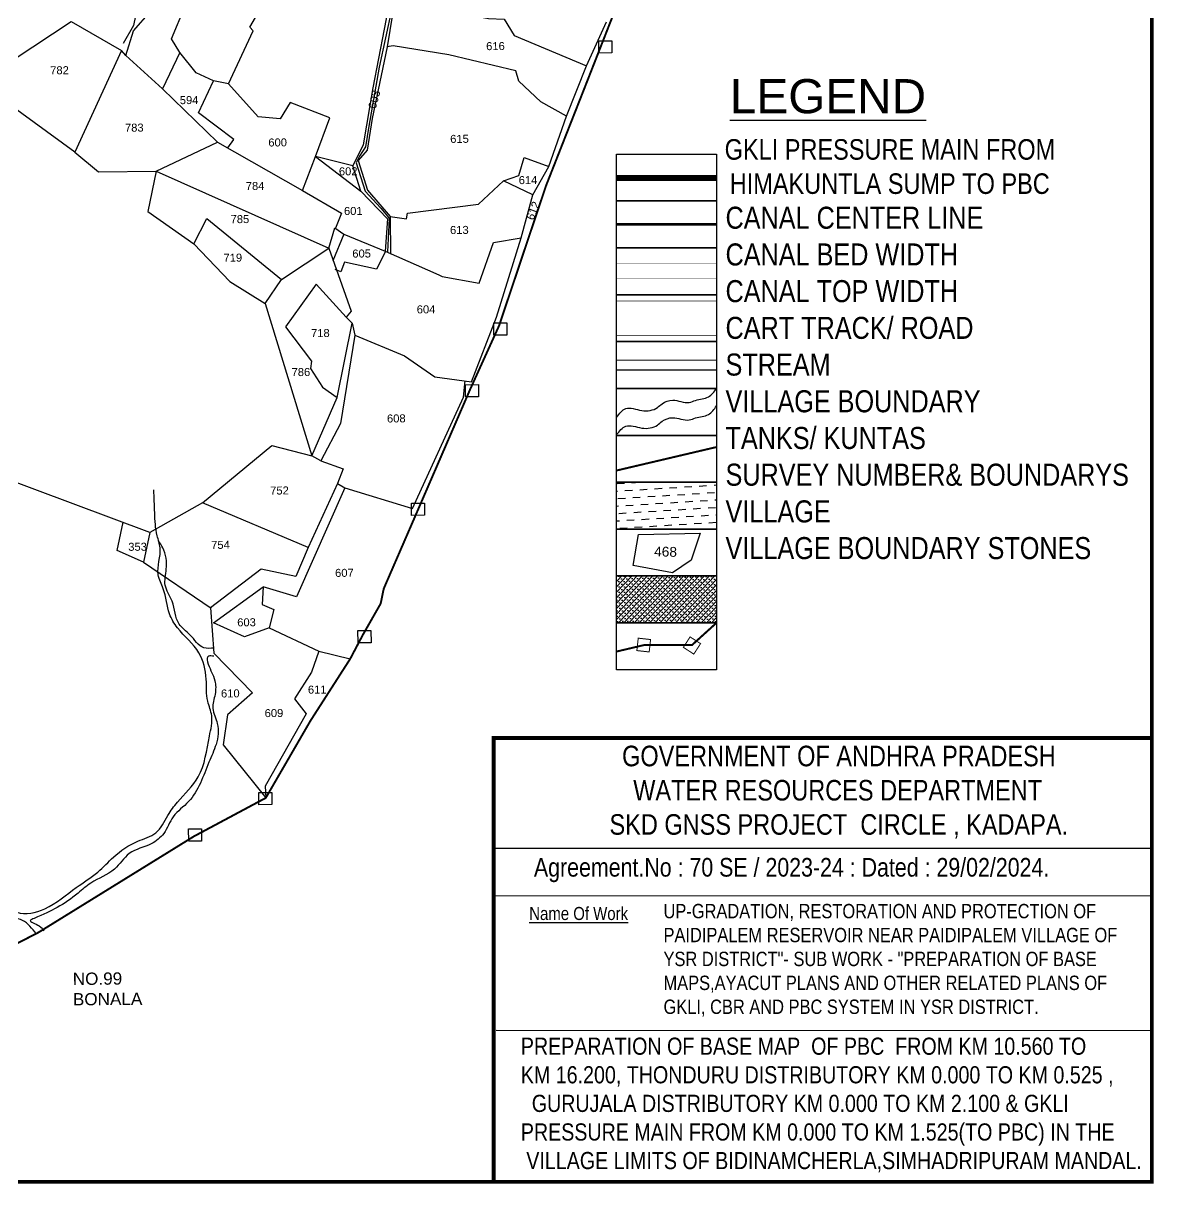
# Model space of a CAD drawing. Header units: inches. Extents: x 183472 to 190380, y 1608658 to 1615701.
# Drawn here: x 188072 to 190380, y 1608658 to 1611026 of the extents above; entities that cross this region are included whole.
import ezdxf
from ezdxf.enums import TextEntityAlignment as Align

# ---------------------------------------------------------------- set-up
doc = ezdxf.new("R2010")
doc.units = ezdxf.units.IN
doc.header["$LTSCALE"] = 15
doc.header["$MEASUREMENT"] = 0
doc.linetypes.add('ACAD_ISO02W100', pattern=[15, 12, -3])
doc.linetypes.add('HIDDEN2', pattern=[0.1875, 0.125, -0.0625])
for name, color, linetype in [('BOUNDRY', 5, 'Continuous'), ('CANAL1', 7, 'Continuous'), ('FRAME 025', 7, 'Continuous'), ('PAPER SIZE', 5, 'Continuous'), ('PLOT', 7, 'Continuous'), ('PLOT NO', 7, 'Continuous'), ('ROADS', 1, 'Continuous'), ('STREAM', 4, 'Continuous'), ('TABLE', 7, 'Continuous'), ('tank', 4, 'Continuous'), ('text2', 7, 'Continuous'), ('TITLEBLOCK', 7, 'Continuous'), ('VILLAGE', 30, 'Continuous'), ('VILLAGE BOUNDRY', 5, 'Continuous'), ('VILLAGE BOUNDRY STONE', 1, 'Continuous'), ('VILLAGE STONES', 240, 'Continuous')]:
    doc.layers.add(name, color=color, linetype=linetype)
doc.styles.add('A', font='arial.ttf')
doc.styles.add('ARIALN', font='ARIALN.TTF')
doc.styles.get("Standard").update_dxf_attribs({"font": 'arial.ttf'})
doc.linetypes.add('DOTS', pattern='A,1e-06,-3,["●",Standard,S=3,R=0,X=-1.25,Y=-1.25],-3', length=6.000001)

msp = doc.modelspace()

# ---------------------------------------------------------------- hatches: boundary and pattern name
at = {"layer": 'tank'}
h = msp.add_hatch(dxfattribs=at)
h.set_pattern_fill('DASH', color=256, scale=121.505087, angle=3.5405, style=0)
h.set_pattern_definition([(3.5405362, (-583999.332, -87042.629), (14.2212084, 16.09708578), [15.18813582, -15.18813582])])
h.paths.add_polyline_path([(189283.6, 1610089.2), (189487.6, 1610089.2), (189487.6, 1609993.5), (189283.6, 1609993.5)])
at = {"layer": 'VILLAGE', "linetype": 'Continuous'}
h = msp.add_hatch(dxfattribs=at)
h.set_pattern_fill('SACNCR', color=256, scale=81.610896, angle=1.5303, style=0)
h.set_pattern_definition([(46.53031993, (-583999.332, -87042.629), (-5.552641114, 5.263678017), []), (46.53031993, (-583993.924, -87042.484), (-5.552641114, 5.263678017), [0, -7.651021475])])
h.paths.add_polyline_path([(189283.6, 1609897.8), (189487.6, 1609897.8), (189487.6, 1609802.2), (189283.6, 1609802.2)])

# ---------------------------------------------------------------- linework, layer by layer
at = {"layer": 'BOUNDRY', "const_width": 4}
msp.add_lwpolyline([(189311.1, 1611130.5), (189218, 1610893.1), (189139.8, 1610694.6), (189043.7, 1610408.3), (188984.6, 1610278.3), (188880.4, 1610037.8), (188808.4, 1609872), (188802.1, 1609841.4), (188765.7, 1609777.6), (188739.8, 1609728.5), (188658.8, 1609602.3), (188567.6, 1609444.9), (188420.8, 1609366.4), (188103.6, 1609170.4), (188052, 1609143.8)], dxfattribs=at)
at = {"layer": 'CANAL1', "color": 1, "linetype": 'HIDDEN2', "ltscale": 100, "const_width": 5, "elevation": -4.6}
msp.add_lwpolyline([(189283.6, 1610615.3), (189487.6, 1610615.3)], dxfattribs=at)
at = {"layer": 'CANAL1', "color": 5, "ltscale": 100, "const_width": 1, "elevation": -4.6}
for points in [[(189487.6, 1610534.7), (189283.6, 1610534.7)], [(189487.6, 1610504.7), (189283.6, 1610504.7)]]:
    msp.add_lwpolyline(points, dxfattribs=at)
at = {"layer": 'CANAL1', "color": 1, "ltscale": 100, "const_width": 1, "elevation": -4.6}
for points in [[(189487.6, 1610459), (189283.6, 1610459)], [(189487.6, 1610389), (189283.6, 1610389)]]:
    msp.add_lwpolyline(points, dxfattribs=at)
at = {"layer": 'FRAME 025', "lineweight": -3}
msp.add_lwpolyline([(189035.8, 1609342.7), (190377.1, 1609342.7)], dxfattribs=at)
at = {"layer": 'FRAME 025', "lineweight": -3, "elevation": 4.9}
for points in [[(189035.6, 1609245.2), (190375, 1609246.1)], [(189038, 1608971), (190379.4, 1608970.4)]]:
    msp.add_lwpolyline(points, dxfattribs=at)
at = {"layer": 'PAPER SIZE', "color": 5, "const_width": 8}
msp.add_lwpolyline([(190376.1, 1608661.5), (189032.7, 1608661.5), (189032.7, 1609567.3), (190376.1, 1609567.3)], close=True, dxfattribs=at)
at = {"layer": 'PLOT'}
for points in [[(188878, 1612505), (188957.5, 1612422), (188961.6, 1612398.1), (188933.5, 1612271.4), (188922.8, 1612223.4), (188888, 1612074.8), (188874, 1612024.4), (188861.3, 1611925.2), (188848.9, 1611795.1), (188829.1, 1611635), (188824.5, 1611612.5), (188799, 1611431.8), (188816.2, 1611319.6), (188833.7, 1611234.7), (188823.7, 1611158.4), (188820.5, 1611074.2), (188785.9, 1610893.6), (188766.6, 1610777.7), (188745.5, 1610734.8)], [(188976.1, 1612397.7), (188929, 1612219), (188880.9, 1612014.5), (188874.4, 1611969.3), (188865.6, 1611921.5), (188859.8, 1611832.8), (188857.3, 1611789.5), (188851.3, 1611744.8), (188843.2, 1611696.6), (188837.2, 1611647.2), (188825.8, 1611559.3), (188817.4, 1611507.8), (188810.4, 1611421.9), (188816.4, 1611375.8), (188845.2, 1611229.5), (188839, 1611157.2), (188831.5, 1611078.5), (188815.5, 1610977.8), (188784.9, 1610831.5), (188774.5, 1610767), (188756.2, 1610745.6), (188775.2, 1610684.9), (188821.3, 1610631.5), (188822.3, 1610554.8)], [(188282.2, 1610959.7), (188297.5, 1611010.1), (188332.2, 1611049.9), (188318, 1611066.2), (188339.8, 1611099.9), (188320.2, 1611117.3), (188279.5, 1611065.5), (188231.1, 1611113.6), (188206.2, 1611170.9), (188270.9, 1611213.1), (188308.2, 1611242.9), (188356, 1611219.3), (188364.7, 1611257.9), (188386.1, 1611262.5), (188392.5, 1611292.9), (188356.1, 1611335.8), (188369, 1611357.7)], [(188491.6, 1610901.9), (188541.6, 1611010.2), (188535.2, 1611018), (188625.7, 1611172.9), (188493.8, 1611239.9), (188490.6, 1611211.4), (188478.1, 1611218)], [(188761.7, 1610682.8), (188745.5, 1610734.8), (188669, 1610754.1), (188698, 1610832.9), (188617.5, 1610864.1), (188596.8, 1610830.9), (188552.4, 1610834.5), (188491.6, 1610901.9), (188460.6, 1610908.5), (188425.2, 1610924.7), (188392.1, 1610966.2), (188375.5, 1610993.6), (188403, 1611060.8)], [(188831.5, 1611078.5), (188932.2, 1611052.1), (189022.5, 1611035.6), (189054, 1611033.8), (189074.6, 1611000.7), (189222.3, 1610938.5)], [(188177.6, 1610762.4), (188011.1, 1610883.7), (187975.4, 1610900.9), (188170.1, 1611029.5)], [(188170.1, 1611029.5), (188273.4, 1610970), (188273.4, 1610970), (188177.6, 1610762.4), (188226.2, 1610722.7), (188343.6, 1610723.7), (188696, 1610566.8), (188708.8, 1610608.3), (188727, 1610595.6), (188811.5, 1610560.7), (188921.1, 1610512.2), (188927.4, 1610509.1), (189003.4, 1610495.4), (189032.6, 1610578), (189088.6, 1610587.9), (189112.8, 1610675.3), (189145.2, 1610733.1), (189181.3, 1610836.2), (189222.3, 1610938.5), (189263.2, 1611028.3)], [(188468.9, 1610782.8), (188357.1, 1610892.1), (188282.2, 1610959.7), (188273.4, 1610970)], [(188392.1, 1610966.2), (188357.1, 1610892.1)], [(189181.3, 1610836.2), (189129.3, 1610865.3), (189084, 1610907.7), (189078, 1610928.8), (188941.1, 1610961.2), (188827.9, 1610979.3), (188815.5, 1610977.8)], [(188489.9, 1610771.3), (188502.6, 1610788.7), (188430.5, 1610842.9), (188460.6, 1610908.5)], [(188343.6, 1610723.7), (188468.9, 1610782.8), (188642.4, 1610684.2), (188722.4, 1610638.4), (188710, 1610607.5)], [(188642.4, 1610684.2), (188669, 1610754.1), (188761.7, 1610682.8), (188815.8, 1610626.5), (188811.5, 1610560.7)], [(188821.3, 1610631.5), (188855, 1610626.4), (188856.9, 1610638.4), (189002, 1610656.4), (189052.6, 1610704.1), (189083.8, 1610714.7), (189095.1, 1610751.8), (189145.2, 1610733.1)], [(188343.6, 1610723.7), (188326.6, 1610641.4), (188420.8, 1610575.8), (188447.2, 1610627), (188599.6, 1610502.8), (188696, 1610566.8), (188696, 1610566.8), (188696, 1610566.8), (188741.7, 1610437.9), (188731.9, 1610426.2), (188670.3, 1610493.1), (188608.1, 1610406.2), (188661.1, 1610336.2), (188659, 1610320.9), (188683.5, 1610283.4), (188713.3, 1610262.1), (188744, 1610414), (188731.9, 1610426.2)], [(189112.8, 1610675.3), (189052.6, 1610704.1)], [(188727, 1610595.6), (188704.4, 1610541.2)], [(188744, 1610414), (188749.6, 1610388.9), (188850.8, 1610347), (188912.6, 1610303.9), (188987.2, 1610293.7), (189038.8, 1610426.2), (189088.6, 1610587.9)], [(188420.8, 1610575.8), (188494.2, 1610498.5), (188566.5, 1610453.5), (188599.6, 1610502.8)], [(188811.7, 1610559.6), (188793.9, 1610523.8), (188728.3, 1610538.5), (188720.9, 1610518.2), (188709.3, 1610523.1)], [(188566.5, 1610453.5), (188661.7, 1610142.9), (188713.3, 1610262.1)], [(188749.6, 1610388.9), (188720, 1610208.7), (188680, 1610132.5), (188725.4, 1610116.5), (188714.3, 1610086.5), (188654.1, 1609956), (188628.8, 1609896.4), (188558.5, 1609911.7), (188455.1, 1609832.8), (188461.7, 1609740.4), (188540.2, 1609659.4), (188489.5, 1609614.4), (188480.4, 1609553.1), (188567.6, 1609444.9)], [(188714.3, 1610086.5), (188729, 1610077.6), (188867.2, 1610035.8), (188971.5, 1610262.6), (188974.9, 1610295.7)], [(188654.1, 1609956), (188438.6, 1610046.9), (188579.8, 1610163.8), (188661.7, 1610142.9)], [(188680, 1610132.5), (188661.7, 1610142.9)], [(188438.6, 1610046.9), (188331.1, 1609986.5), (188017.5, 1610103.6)], [(188729, 1610077.6), (188630, 1609855), (188562.6, 1609875.9), (188560.5, 1609839.5), (188583.7, 1609829.2), (188574.8, 1609792.1), (188524.3, 1609773.4), (188460.8, 1609802.1), (188562.6, 1609875.9)], [(188331.1, 1609986.5), (188318, 1609926.3), (188264.3, 1609949.7), (188276.7, 1610007.4)], [(188318, 1609926.3), (188456.1, 1609831.8)], [(188574.8, 1609792.1), (188676.1, 1609744.6), (188739.8, 1609728.5)], [(188676.1, 1609744.6), (188661.2, 1609701.3), (188625.9, 1609647.2), (188649.9, 1609616.5), (188566.2, 1609469), (188567.6, 1609444.9)]]:
    msp.add_lwpolyline(points, dxfattribs=at)
at = {"layer": 'PLOT NO', "elevation": -4.6}
for points in [[(189283.6, 1610758.8), (189487.6, 1610758.8), (189487.6, 1610663.2), (189283.6, 1610663.2)], [(189283.6, 1610663.2), (189487.6, 1610663.2), (189487.6, 1610567.5), (189283.6, 1610567.5)], [(189283.6, 1610567.5), (189487.6, 1610567.5), (189487.6, 1610471.8), (189283.6, 1610471.8)], [(189283.6, 1610471.8), (189487.6, 1610471.8), (189487.6, 1610376.2), (189283.6, 1610376.2)], [(189283.6, 1610376.2), (189487.6, 1610376.2), (189487.6, 1610280.5), (189283.6, 1610280.5)], [(189283.6, 1610280.5), (189487.6, 1610280.5), (189487.6, 1610184.8), (189283.6, 1610184.8)], [(189283.6, 1610184.8), (189487.6, 1610184.8), (189487.6, 1610089.2), (189283.6, 1610089.2)], [(189283.6, 1610089.2), (189487.6, 1610089.2), (189487.6, 1609993.5), (189283.6, 1609993.5)], [(189283.6, 1609993.5), (189487.6, 1609993.5), (189487.6, 1609897.8), (189283.6, 1609897.8)], [(189283.6, 1609897.8), (189487.6, 1609897.8), (189487.6, 1609802.2), (189283.6, 1609802.2)], [(189283.6, 1609802.2), (189487.6, 1609802.2), (189487.6, 1609706.5), (189283.6, 1609706.5)]]:
    msp.add_lwpolyline(points, close=True, dxfattribs=at)
msp.add_lwpolyline([(189317.8, 1609919.2), (189328.2, 1609982.2), (189454.2, 1609985), (189436, 1609929.8), (189398, 1609904.5), (189317.8, 1609919.2)], dxfattribs=at)
at = {"layer": 'PLOT NO', "color": 4}
for points in [[(189283.6, 1610221.3, -4.6), (189302.3, 1610239.3, -4.6), (189335.1, 1610235.5, -4.6), (189367.1, 1610241.6, -4.6), (189376.5, 1610249.2, -4.6), (189398.1, 1610256.6, -4.6), (189415.1, 1610253.8, -4.6), (189431.9, 1610252, -4.6), (189444.6, 1610256.1, -4.6), (189471, 1610263.2, -4.6), (189487.6, 1610280.5, -4.6)], [(189283.6, 1610185.5, -4.6), (189302.3, 1610203.5, -4.6), (189335.1, 1610199.7, -4.6), (189367.1, 1610205.8, -4.6), (189376.5, 1610213.4, -4.6), (189398.1, 1610220.8, -4.6), (189415.1, 1610218, -4.6), (189431.9, 1610216.2, -4.6), (189444.6, 1610220.3, -4.6), (189471, 1610227.4, -4.6), (189487.6, 1610244.7, -4.6)]]:
    msp.add_spline(points, degree=3, dxfattribs=at)
at = {"layer": 'ROADS'}
for points in [[(188878, 1612505), (188862.6, 1612500.4), (188846.5, 1612403.1), (188790, 1612299.6), (188720.3, 1612132.7), (188687.7, 1611994.7), (188659.5, 1611884.6), (188600.4, 1611717), (188580.4, 1611644.2), (188537.6, 1611554.6), (188522.4, 1611473), (188489.4, 1611360), (188472.5, 1611244.3), (188469.4, 1611219.6), (188409.8, 1611166.8), (188321.4, 1611092.9), (188304.9, 1611057.4), (188297.5, 1611021), (188276.8, 1610984.5)], [(188824.8, 1611056.1), (188799.2, 1610935.8), (188778, 1610815.5), (188771, 1610773.2), (188758.9, 1610754.3), (188752, 1610741), (188770.5, 1610683.2), (188802.6, 1610648.1), (188816.2, 1610632.2), (188819.3, 1610627.5), (188816.2, 1610559.1)]]:
    msp.add_lwpolyline(points, dxfattribs=at)
at = {"layer": 'ROADS', "ltscale": 0.15, "const_width": 2, "elevation": -4.6}
msp.add_lwpolyline([(189283.6, 1610338.3), (189487.6, 1610338.3)], dxfattribs=at)
at = {"layer": 'ROADS', "linetype": 'DOTS', "ltscale": 0.5, "elevation": -4.6}
msp.add_lwpolyline([(189283.6, 1610318.3), (189487.6, 1610318.3)], dxfattribs=at)
at = {"layer": 'STREAM'}
for points in [[(187021.3, 1610084.9), (187030.4, 1610067.1), (187054.5, 1610055.6), (187080.2, 1610014.2), (187094.3, 1609991.6), (187132.9, 1609972.4), (187161.7, 1609933.5), (187184.8, 1609909.4), (187211, 1609897.5), (187224.2, 1609879.4), (187277.3, 1609868.8), (187305.2, 1609851.9), (187312.2, 1609829), (187324, 1609806), (187350.1, 1609778.6), (187397.8, 1609736.3), (187437.9, 1609702.2), (187443, 1609685.4), (187478.2, 1609663.6), (187494.6, 1609655.5), (187532.2, 1609622.2), (187552.6, 1609592.1), (187563.2, 1609566.3), (187582.9, 1609539.5), (187609.4, 1609546), (187640.9, 1609537), (187683.4, 1609531.9), (187721.7, 1609495.1), (187751.8, 1609488), (187767.8, 1609456.7), (187786.6, 1609436.1), (187802.3, 1609419.2), (187839.2, 1609383.8), (187880.7, 1609359.4), (187907.5, 1609338), (187926.4, 1609306.5), (187969, 1609282), (188001.2, 1609254.3), (188042.5, 1609221.5), (188059.4, 1609211.9), (188116.5, 1609218.8), (188180.9, 1609262.1), (188224.8, 1609293.7), (188256.9, 1609324.1), (188306.2, 1609356.4), (188343.4, 1609373.9), (188368, 1609409.3), (188387.2, 1609436.1), (188429.9, 1609488.1), (188452.6, 1609571.1), (188457.3, 1609612.7), (188449.2, 1609642.1), (188446, 1609687.1), (188431.2, 1609740.8), (188387.3, 1609792.2), (188371.3, 1609820.3), (188358.4, 1609871.9), (188348.1, 1609900.1), (188352, 1609955.4), (188346, 1609979.8), (188341, 1610026.6), (188339.2, 1610073.6)], [(188462.2, 1609750.8), (188441.4, 1609751.3), (188412.9, 1609777.7), (188390.6, 1609799.7), (188376.4, 1609846.6), (188362.4, 1609878.8), (188364.6, 1609911.8), (188357.5, 1609955.2), (188348.6, 1609969.4)], [(188461.5, 1609734), (188451.1, 1609734.2), (188455.7, 1609704.4), (188463.9, 1609683.9), (188464.1, 1609656.5), (188459.5, 1609627.7), (188468.7, 1609596.7), (188466.1, 1609554.2), (188451.6, 1609517.7), (188409.9, 1609437.4), (188378.9, 1609406.6), (188359.2, 1609372.3), (188334, 1609351.4), (188289.1, 1609331.4), (188258.8, 1609299.5), (188210.4, 1609271.2), (188184.4, 1609250.3), (188141.9, 1609221.3), (188094.9, 1609199.1), (188087.2, 1609195), (188105.3, 1609183.7), (188114.6, 1609173.5)], [(188099.1, 1609167.2), (188070.9, 1609194.9), (188036.6, 1609206.1), (188003.2, 1609242.3), (187953.1, 1609272.8), (187909.1, 1609300.5), (187866.1, 1609338), (187826.5, 1609384.7), (187770.9, 1609429.1), (187754.8, 1609466.3), (187719.3, 1609486.3), (187658.3, 1609516), (187611.4, 1609529.6), (187572.4, 1609527.9), (187563.9, 1609556.3), (187550.2, 1609577.8), (187536.1, 1609601.6), (187527.9, 1609615.2), (187527.3, 1609627.9)]]:
    msp.add_spline(points, degree=3, dxfattribs=at)
at = {"layer": 'text2', "color": 5, "const_width": 7}
msp.add_lwpolyline([(183475.1, 1615267.9), (190376.1, 1615267.9), (190376.1, 1608661.5), (183475.1, 1608661.5)], close=True, dxfattribs=at)
at = {"layer": 'text2', "color": 26, "const_width": 12, "elevation": -8.2}
msp.add_lwpolyline([(189283.6, 1610709.7), (189487.6, 1610709.7)], dxfattribs=at)
at = {"layer": 'VILLAGE BOUNDRY', "linetype": 'ACAD_ISO02W100', "ltscale": 2, "const_width": 4, "elevation": -4.6}
for points in [[(189283.6, 1610113), (189487.6, 1610160.9)], [(189283.6, 1609743.6), (189340, 1609756.9), (189437.6, 1609756.9), (189487.6, 1609802.2)]]:
    msp.add_lwpolyline(points, dxfattribs=at)
at = {"layer": 'VILLAGE BOUNDRY STONE'}
for points in [[(189247.5, 1610989.8), (189273.9, 1610990), (189274.1, 1610965.1), (189247.7, 1610964.9)], [(189033.1, 1610414.1), (189059.4, 1610414.3), (189059.6, 1610389.4), (189033.3, 1610389.2)], [(188975.3, 1610288.1), (189001.6, 1610288.3), (189001.8, 1610263.3), (188975.5, 1610263.1)], [(188864.9, 1610046.4), (188891.3, 1610046.6), (188891.5, 1610021.6), (188865.1, 1610021.4)], [(188755.8, 1609786.3), (188782.2, 1609786.5), (188782.4, 1609761.5), (188756, 1609761.3)], [(188553.4, 1609456.1), (188579.7, 1609456.3), (188579.9, 1609431.3), (188553.5, 1609431.1)], [(188410.2, 1609381.7), (188436.5, 1609381.9), (188436.7, 1609356.9), (188410.4, 1609356.7)]]:
    msp.add_lwpolyline(points, close=True, dxfattribs=at)
at = {"layer": 'VILLAGE STONES', "const_width": 2.03, "elevation": -4.6}
for points in [[(189327.8, 1609770.9), (189353, 1609768.1), (189350.2, 1609742.8), (189325, 1609745.6)], [(189419.9, 1609752.2), (189433.7, 1609773.5), (189455, 1609759.7), (189441.2, 1609738.4)]]:
    msp.add_lwpolyline(points, close=True, dxfattribs=at)

# ---------------------------------------------------------------- texts
at = {"layer": 'PLOT NO'}
for s, height, rotation, p in [('616', 16.33, 0.441, (189036.4, 1610979.1)), ('782', 16.33, 0.441, (188146.6, 1610929.8)), ('594', 16.33, 0.441, (188411.1, 1610868.9)), ('603', 16.33, 75.3358, (188789, 1610870.3)), ('783', 16.33, 0.441, (188299.2, 1610812.7)), ('600', 16.33, 0.441, (188591.8, 1610782.5)), ('615', 16.33, 0.441, (188963, 1610789.8)), ('602', 16.33, 0.441, (188735.8, 1610723.6)), ('614', 16.33, 0.441, (189102.9, 1610705.7)), ('784', 16.33, 0.441, (188545.8, 1610693.7)), ('612', 16.33, 68.8493, (189113.2, 1610643.2)), ('601', 16.33, 0.441, (188746.2, 1610642.7)), ('785', 16.33, 0.441, (188514.8, 1610626)), ('613', 16.33, 0.441, (188962.7, 1610603.9)), ('605', 16.33, 0.441, (188763.2, 1610555.8)), ('719', 16.33, 0.441, (188500.3, 1610547.3)), ('604', 16.33, 0.441, (188894.8, 1610441.9)), ('718', 16.33, 0.441, (188679, 1610393.5)), ('786', 16.33, 0.441, (188639.3, 1610313.9)), ('608', 16.33, 0.441, (188834, 1610219.3)), ('752', 16.33, 0.441, (188595.6, 1610072.2)), ('353', 16.33, 0.441, (188305.9, 1609957.4)), ('754', 16.33, 0.441, (188475.2, 1609961.3)), ('468', 20, 358.6877, (189383.6, 1609947.4, -4.6)), ('607', 16.33, 0.441, (188728.1, 1609904.2)), ('603', 16.33, 0.441, (188528.3, 1609803.3)), ('610', 16.33, 0.441, (188495.2, 1609658.2)), ('611', 16.33, 0.441, (188672.6, 1609666)), ('609', 16.33, 0.441, (188584.3, 1609618.1))]:
    msp.add_text(s, height=height, rotation=rotation, dxfattribs=at).set_placement(p, align=Align.MIDDLE_CENTER)
at = {"layer": 'TABLE', "extrusion": (0.000201441, 0.004807, 0.999988), "style": 'A'}
msp.add_text('%%ULEGEND', height=69.72, rotation=359.9999, dxfattribs=at).set_placement((189715.1, 1610858.1, 7777.8), align=Align.MIDDLE)
at = {"layer": 'text2', "color": 1, "insert": (188173.5, 1609088.2), "char_height": 25, "width": 210.533, "attachment_point": 1, "rotation": 0.441}
msp.add_mtext('NO.99 BONALA', dxfattribs=at)
at = {"layer": 'TITLEBLOCK', "extrusion": (0.000201441, 0.004807, 0.999988), "style": 'ARIALN'}
msp.add_text('%%UName Of Work', height=26.615, rotation=359.9999, dxfattribs=at).set_placement((189105.4, 1609177, 7774.5))
at = {"layer": 'TITLEBLOCK', "extrusion": (0.000201441, 0.004807, 0.999988), "attachment_point": 1, "text_direction": (1, -1e-06, -0.000201), "style": 'ARIALN'}
for s, insert, char_height, width in [('\\pi153.16612;GKLI PRESSURE MAIN FROM \\P\\pi163.55557;HIMAKUNTLA SUMP TO PBC', (189351, 1610789.2, -0.9), 41.901, 974.802), ('CANAL CENTER LINE \\PCANAL BED WIDTH {\\H1.52882x; }\\PCANAL TOP WIDTH {\\H1.35255x; }\\PCART TRACK/ ROAD{\\H1.4113x; }\\PSTREAM {\\H1.39172x; }\\PVILLAGE BOUNDARY{\\H1.39825x; }\\PTANKS/ KUNTAS{\\H1.39607x; }\\PSURVEY NUMBER& BOUNDARYS{\\H1.3968x; }\\PVILLAGE{\\H1.39655x; }\\PVILLAGE BOUNDARY STONES{\\H1.39664x; }', (189506, 1610651.3, -4.6), 44.934, 942.081), ('\\pi48.09971;GOVERNMENT OF ANDHRA PRADESH  \\P\\pi70.89363;WATER RESOURCES DEPARTMENT      \\P\\pi22.4762;SKD GNSS PROJECT  CIRCLE , KADAPA.', (189246.7, 1609551.4, -6.4), 41.901, 974.802), ('Agreement.No : 70 SE / 2023-24 : Dated : 29/02/2024.', (189114.9, 1609322.4, -2.1), 38.059, 1228.501), ('UP-GRADATION, RESTORATION AND PROTECTION OF PAIDIPALEM RESERVOIR NEAR PAIDIPALEM VILLAGE OF YSR DISTRICT"- SUB WORK - "PREPARATION OF BASE MAPS,AYACUT PLANS AND OTHER RELATED PLANS OF GKLI, CBR AND PBC SYSTEM IN YSR DISTRICT.', (189379.4, 1609228.6, -1.3), 29.2762, 945.001), ('PREPARATION OF BASE MAP  OF {\\C1;PBC}  FROM KM {\\C1;10.560} TO \\PKM {\\C1;16.200}, {\\C1;THONDURU DISTRIBUTORY} KM 0.000 TO KM 0.525 , \\P  {\\C1;GURUJALA DISTRIBUTORY }KM 0.000 TO KM 2.100 & GKLI PRESSURE MAIN FROM KM 0.000 TO KM 1.525(TO PBC) IN THE\\P VILLAGE LIMITS OF {\\C1;BIDINAMCHERLA,SIMHADRIPURAM} MANDAL.', (189088.2, 1608955.8, 0.3), 35, 1309.72)]:
    msp.add_mtext(s, dxfattribs=dict(at, insert=insert, char_height=char_height, width=width))

doc.saveas('drawing.dxf')
